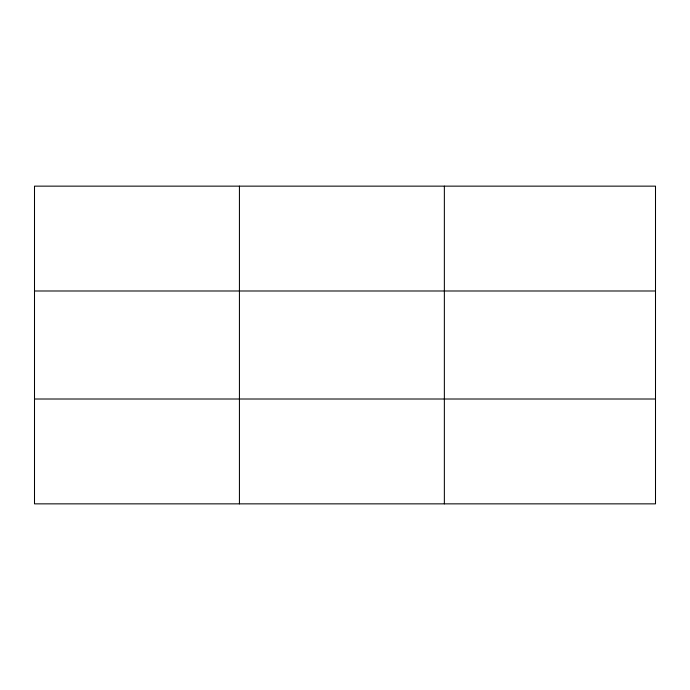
<?xml version="1.0" encoding="UTF-8"?>
<svg xmlns="http://www.w3.org/2000/svg" width="690" height="690" viewBox="0 0 690 690"><rect width="100%" height="100%" fill="white"/><g stroke="black" fill="none" stroke-linecap="round" stroke-linejoin="round"><path stroke-width="1.03" d="M239.43 503.855L239.43 186.145M444.36 503.855L444.36 186.145M34.5 290.99L655.5 290.99M34.5 399.01L655.5 399.01M655.5 488.874L655.5 503.855L34.5 503.855L34.5 186.145L655.5 186.145L655.5 488.874"/></g></svg>
